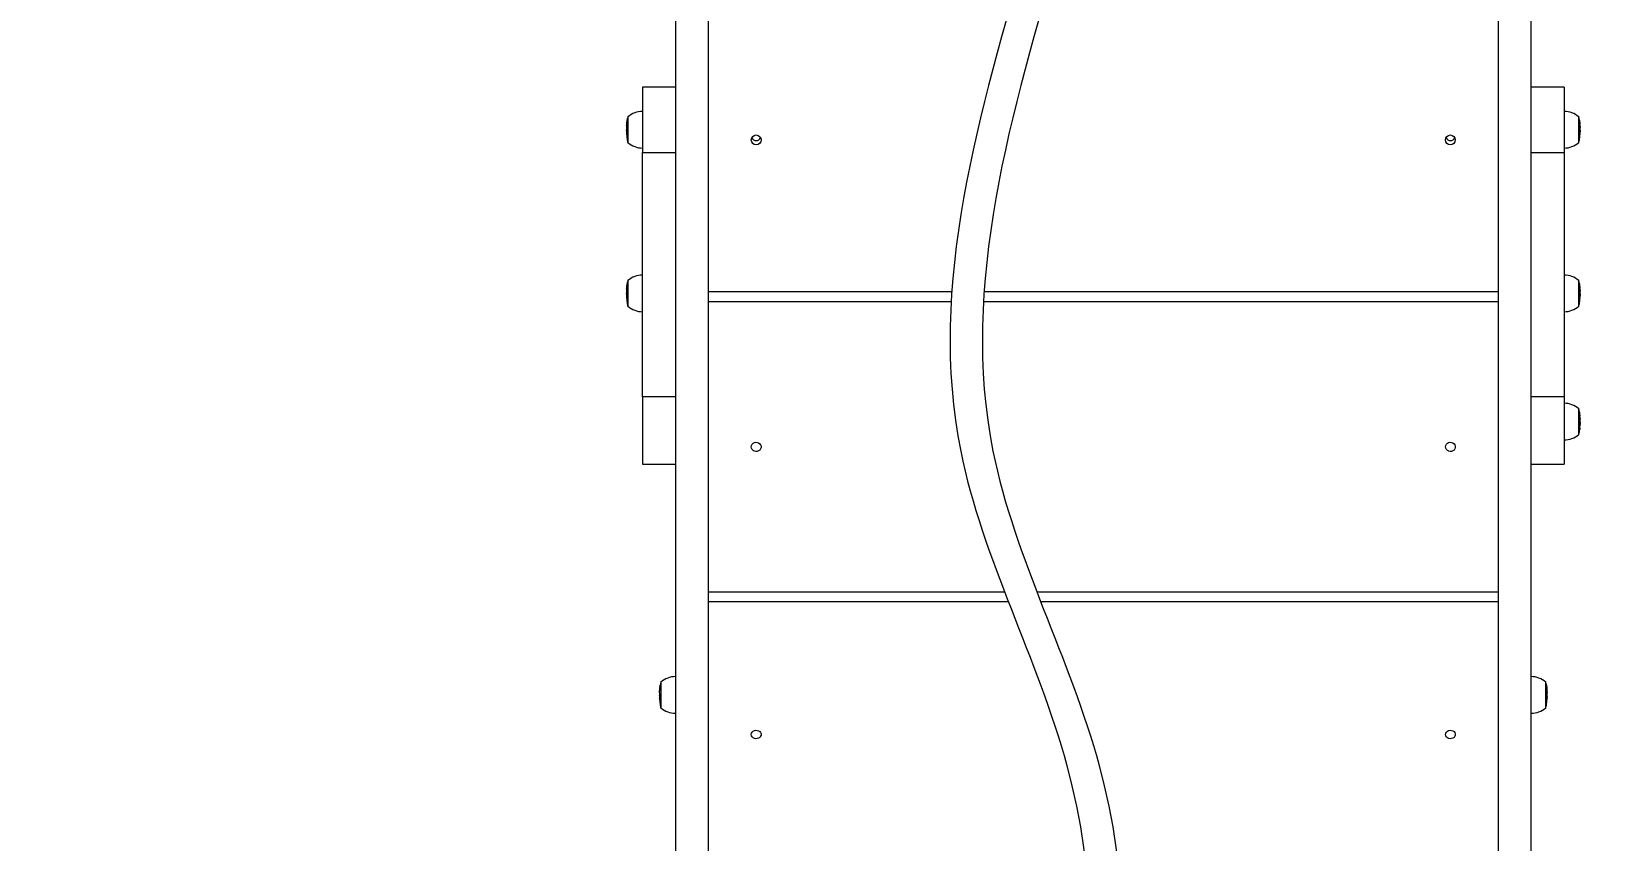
# Model space of a CAD drawing. Header units: millimetres. Extents: x -7720 to 6073, y -7402 to 5433.
# Drawn here: x -2404 to -1117, y -1076 to -414 of the extents above; entities that cross this region are included whole.
import ezdxf

# ---------------------------------------------------------------- set-up
doc = ezdxf.new("R2010")
doc.units = ezdxf.units.MM
for name, color, linetype in [('DIKOM_ОБЪЕКТ', 7, 'Continuous'), ('DIKOM_РАЗМЕР_ЗОНА', 7, 'Continuous'), ('DIKOM_РАЗМЕР_ОБЪЕКТА', 7, 'Continuous')]:
    doc.layers.add(name, color=color, linetype=linetype)
doc.styles.add('style1', font='arial.ttf', dxfattribs={"width": 0.8})
doc.dimstyles.new('1-50', dxfattribs={"dimtxt": 300, "dimasz": 200, "dimexe": 100, "dimexo": 0, "dimgap": 100, "dimtad": 1, "dimtxsty": 'style1', "dimcen": 200, "dimclrd": 7, "dimclre": 7, "dimclrt": 7, "dimadec": 1, "dimazin": 2, "dimtfac": 1, "dimtmove": 0, "dimatfit": 2, "dimfxl": 0, "dimlwd": 25, "dimlwe": 18, "dimarcsym": 0})

# ---------------------------------------------------------------- blocks, each defined once
blk = doc.blocks.new('*D0')
at = {"layer": 'Defpoints', "color": 0, "transparency": 16777216}
for p in [(-1165, 3934.1), (-6387.8, -4153.4), (1392.5, -4153.4)]:
    blk.add_point(p, dxfattribs=at)
at = {"layer": 'DIKOM_РАЗМЕР_ОБЪЕКТА', "color": 7, "lineweight": 18, "transparency": 16777216}
for p, q in [((-1165, 3934.1), (-6487.8, 3934.1)), ((1392.5, -4153.4), (-6487.8, -4153.4))]:
    blk.add_line(p, q, dxfattribs=at)
at = {"layer": 'DIKOM_РАЗМЕР_ОБЪЕКТА', "color": 7, "lineweight": 25, "transparency": 16777216}
blk.add_line((-6387.8, 3734.1), (-6387.8, -3953.4), dxfattribs=at)
at = {"layer": 'DIKOM_РАЗМЕР_ОБЪЕКТА', "color": 7, "transparency": 16777216}
for points in [[(-6421.2, 3734.1), (-6354.5, 3734.1), (-6387.8, 3934.1)], [(-6421.2, -3953.4), (-6354.5, -3953.4), (-6387.8, -4153.4)]]:
    blk.add_solid(points, dxfattribs=at)
at = {"layer": 'DIKOM_РАЗМЕР_ОБЪЕКТА', "color": 7, "transparency": 16777216, "insert": (-6641, -109.6), "char_height": 300, "attachment_point": 5, "rotation": 90, "style": 'style1'}
blk.add_mtext('8100', dxfattribs=at)
blk = doc.blocks.new('*D1')
at = {"layer": 'Defpoints', "color": 0, "transparency": 16777216}
for p in [(-3938.7, 77.3), (4572.7, -275.2), (4572.7, -6577.9)]:
    blk.add_point(p, dxfattribs=at)
at = {"layer": 'DIKOM_РАЗМЕР_ОБЪЕКТА', "color": 7, "lineweight": 18, "transparency": 16777216}
for p, q in [((-3938.7, 77.3), (-3938.7, -6677.9)), ((4572.7, -275.2), (4572.7, -6677.9))]:
    blk.add_line(p, q, dxfattribs=at)
at = {"layer": 'DIKOM_РАЗМЕР_ОБЪЕКТА', "color": 7, "lineweight": 25, "transparency": 16777216}
blk.add_line((-3738.7, -6577.9), (4372.7, -6577.9), dxfattribs=at)
at = {"layer": 'DIKOM_РАЗМЕР_ОБЪЕКТА', "color": 7, "transparency": 16777216}
for points in [[(-3738.7, -6544.6), (-3738.7, -6611.2), (-3938.7, -6577.9)], [(4372.7, -6544.6), (4372.7, -6611.2), (4572.7, -6577.9)]]:
    blk.add_solid(points, dxfattribs=at)
at = {"layer": 'DIKOM_РАЗМЕР_ОБЪЕКТА', "color": 7, "transparency": 16777216, "insert": (317, -6324.7), "char_height": 300, "attachment_point": 5, "style": 'style1'}
blk.add_mtext('8500', dxfattribs=at)
blk = doc.blocks.new('*D2')
at = {"layer": 'Defpoints', "color": 0, "transparency": 16777216}
for p in [(-2365.2, 5433), (-7269.6, -6016.1), (1801, -6016.1)]:
    blk.add_point(p, dxfattribs=at)
at = {"layer": 'DIKOM_РАЗМЕР_ЗОНА', "color": 7, "lineweight": 18, "transparency": 16777216}
for p, q in [((-2365.2, 5433), (-7369.6, 5433)), ((1801, -6016.1), (-7369.6, -6016.1))]:
    blk.add_line(p, q, dxfattribs=at)
at = {"layer": 'DIKOM_РАЗМЕР_ЗОНА', "color": 7, "lineweight": 25, "transparency": 16777216}
blk.add_line((-7269.6, 5233), (-7269.6, -5816.1), dxfattribs=at)
at = {"layer": 'DIKOM_РАЗМЕР_ЗОНА', "color": 7, "transparency": 16777216}
for points in [[(-7302.9, 5233), (-7236.2, 5233), (-7269.6, 5433)], [(-7302.9, -5816.1), (-7236.2, -5816.1), (-7269.6, -6016.1)]]:
    blk.add_solid(points, dxfattribs=at)
at = {"layer": 'DIKOM_РАЗМЕР_ЗОНА', "color": 7, "transparency": 16777216, "insert": (-7522.7, -291.5), "char_height": 300, "attachment_point": 5, "rotation": 90, "style": 'style1'}
blk.add_mtext('11500', dxfattribs=at)
blk = doc.blocks.new('*D3')
at = {"layer": 'Defpoints', "color": 0, "transparency": 16777216}
for p in [(-5938.7, -432.4), (6072.7, -1006.9), (6072.7, -7302.4)]:
    blk.add_point(p, dxfattribs=at)
at = {"layer": 'DIKOM_РАЗМЕР_ЗОНА', "color": 7, "lineweight": 18, "transparency": 16777216}
for p, q in [((-5938.7, -432.4), (-5938.7, -7402.4)), ((6072.7, -1006.9), (6072.7, -7402.4))]:
    blk.add_line(p, q, dxfattribs=at)
at = {"layer": 'DIKOM_РАЗМЕР_ЗОНА', "color": 7, "lineweight": 25, "transparency": 16777216}
blk.add_line((-5738.7, -7302.4), (5872.7, -7302.4), dxfattribs=at)
at = {"layer": 'DIKOM_РАЗМЕР_ЗОНА', "color": 7, "transparency": 16777216}
for points in [[(-5738.7, -7269.1), (-5738.7, -7335.8), (-5938.7, -7302.4)], [(5872.7, -7269.1), (5872.7, -7335.8), (6072.7, -7302.4)]]:
    blk.add_solid(points, dxfattribs=at)
at = {"layer": 'DIKOM_РАЗМЕР_ЗОНА', "color": 7, "transparency": 16777216, "insert": (67, -7049.3), "char_height": 300, "attachment_point": 5, "style": 'style1'}
blk.add_mtext('12000', dxfattribs=at)

msp = doc.modelspace()

# ---------------------------------------------------------------- linework, layer by layer
at = {"layer": 'DIKOM_ОБЪЕКТ', "color": 7, "linetype": 'Continuous', "lineweight": 15}
for p, q in [((-1877.152, -396.019), (-1877.152, -1597.556)), ((-1850.152, -1597.556), (-1850.152, -396.019)), ((-1204.152, -396.019), (-1204.152, -1597.556)), ((-1177.152, -1597.556), (-1177.152, -396.019)), ((-1877.152, -459.784), (-1904.152, -459.784)), ((-1904.152, -459.784), (-1904.152, -513.083)), ((-1150.152, -459.784), (-1177.152, -459.784)), ((-1150.152, -459.784), (-1150.152, -513.083)), ((-1916.947, -488.954), (-1917.024, -489.41)), ((-1917.012, -489.247), (-1916.958, -488.736)), ((-1916.958, -488.736), (-1916.922, -488.736)), ((-1916.895, -488.498), (-1916.947, -488.954)), ((-1916.932, -488.642), (-1916.931, -488.632)), ((-1916.932, -488.642), (-1916.911, -488.642)), ((-1916.931, -488.632), (-1916.91, -488.632)), ((-1916.918, -488.376), (-1916.78, -487.238)), ((-1916.79, -487.325), (-1916.895, -488.498)), ((-1916.773, -487.135), (-1916.709, -487.135)), ((-1916.763, -487.5), (-1916.772, -487.182)), ((-1916.765, -487.135), (-1916.688, -486.613)), ((-1916.696, -487.049), (-1916.763, -487.5)), ((-1916.69, -486.723), (-1916.696, -487.049)), ((-1916.152, -483.794), (-1916.152, -495.942)), ((-1138.152, -505.394), (-1138.152, -483.794)), ((-1137.357, -488.546), (-1137.652, -488.546)), ((-1137.616, -487.079), (-1137.609, -486.723)), ((-1137.523, -487.705), (-1137.616, -487.079)), ((-1137.54, -487.093), (-1137.614, -487.093)), ((-1137.608, -486.642), (-1137.54, -487.093)), ((-1137.531, -487.458), (-1137.56, -487.458)), ((-1137.529, -487.468), (-1137.558, -487.468)), ((-1137.538, -487.181), (-1137.531, -487.458)), ((-1137.531, -487.458), (-1137.529, -487.468)), ((-1137.529, -487.468), (-1137.442, -487.92)), ((-1137.386, -488.235), (-1137.523, -487.705)), ((-1137.409, -488.091), (-1137.398, -488.189)), ((-1137.361, -488.512), (-1137.357, -488.546)), ((-1137.292, -489.714), (-1137.346, -488.584)), ((-1137.325, -488.965), (-1137.256, -489.886)), ((-1917.204, -493.119), (-1917.204, -493.468)), ((-1917.204, -493.632), (-1917.204, -493.799)), ((-1917.204, -493.799), (-1917.204, -494.626)), ((-1917.204, -495.301), (-1917.204, -496.068)), ((-1917.16, -491.19), (-1917.191, -491.19)), ((-1917.185, -496.971), (-1917.172, -497.422)), ((-1917.143, -498.085), (-1917.138, -498.234)), ((-1917.138, -498.234), (-1917.113, -498.685)), ((-1917.137, -490.748), (-1917.137, -490.755)), ((-1917.113, -498.685), (-1917.11, -498.543)), ((-1917.041, -489.936), (-1917.077, -490.387)), ((-1917.077, -490.387), (-1917.073, -490.113)), ((-1917.07, -489.95), (-1917.047, -489.665)), ((-1917.07, -489.95), (-1917.042, -489.95)), ((-1917.047, -489.655), (-1917.041, -489.936)), ((-1917.036, -489.54), (-1917.012, -489.247)), ((-1916.913, -500.984), (-1916.816, -501.746)), ((-1916.907, -500.991), (-1916.741, -502.248)), ((-1916.152, -495.942), (-1916.152, -505.394)), ((-1137.571, -502.277), (-1137.41, -501.072)), ((-1137.493, -501.775), (-1137.398, -501.028)), ((-1137.233, -490.416), (-1137.292, -489.714)), ((-1137.256, -489.886), (-1137.277, -489.886)), ((-1137.255, -489.9), (-1137.276, -489.9)), ((-1137.227, -489.979), (-1137.27, -489.979)), ((-1137.255, -489.9), (-1137.26, -489.655)), ((-1137.256, -489.886), (-1137.255, -489.9)), ((-1137.243, -489.777), (-1137.227, -489.979)), ((-1137.229, -490.114), (-1137.233, -490.416)), ((-1137.198, -498.715), (-1137.172, -498.264)), ((-1137.195, -498.543), (-1137.198, -498.715)), ((-1137.144, -491.235), (-1137.141, -491.265)), ((-1137.109, -491.22), (-1137.141, -491.22)), ((-1137.136, -497.452), (-1137.123, -497.001)), ((-1137.1, -493.684), (-1137.096, -493.684)), ((-1137.099, -493.575), (-1137.099, -493.119)), ((-1137.099, -493.936), (-1137.099, -493.575)), ((-1137.099, -494.996), (-1137.099, -493.936)), ((-1137.099, -496.046), (-1137.099, -494.996)), ((-1137.099, -495.903), (-1137.099, -496.198)), ((-1916.741, -502.248), (-1916.739, -502.162)), ((-1904.152, -513.083), (-1877.152, -513.083)), ((-1904.152, -712.887), (-1904.152, -513.083)), ((-1177.152, -513.083), (-1150.152, -513.083)), ((-1150.152, -513.083), (-1150.152, -712.887)), ((-1137.569, -502.162), (-1137.571, -502.277)), ((-1916.152, -617.635), (-1916.152, -629.716)), ((-1138.152, -639.235), (-1138.152, -617.635)), ((-1917.204, -626.961), (-1917.204, -627.304)), ((-1917.204, -627.481), (-1917.204, -627.633)), ((-1917.204, -627.633), (-1917.204, -628.459)), ((-1917.204, -629.132), (-1917.204, -629.91)), ((-1917.16, -625.032), (-1917.191, -625.032)), ((-1917.137, -624.591), (-1917.137, -624.595)), ((-1917.041, -623.764), (-1917.077, -624.215)), ((-1917.077, -624.215), (-1917.073, -623.959)), ((-1917.07, -623.8), (-1917.047, -623.513)), ((-1917.07, -623.8), (-1917.044, -623.8)), ((-1917.047, -623.501), (-1917.041, -623.764)), ((-1917.036, -623.38), (-1917.012, -623.097)), ((-1916.947, -622.781), (-1917.023, -623.246)), ((-1917.012, -623.097), (-1916.958, -622.569)), ((-1916.958, -622.569), (-1916.923, -622.569)), ((-1916.895, -622.325), (-1916.947, -622.781)), ((-1916.932, -622.472), (-1916.931, -622.462)), ((-1916.932, -622.472), (-1916.911, -622.472)), ((-1916.931, -622.462), (-1916.652, -622.462)), ((-1916.918, -622.21), (-1916.78, -621.086)), ((-1916.792, -621.188), (-1916.895, -622.325)), ((-1916.773, -620.979), (-1916.711, -620.979)), ((-1916.763, -621.326), (-1916.772, -621.029)), ((-1916.764, -620.979), (-1916.688, -620.46)), ((-1916.696, -620.875), (-1916.763, -621.326)), ((-1916.69, -620.571), (-1916.696, -620.875)), ((-1916.152, -629.716), (-1916.152, -639.235)), ((-1850.152, -626.895), (-1651.076, -626.895)), ((-1624.646, -626.895), (-1204.152, -626.895)), ((-1137.357, -622.394), (-1137.652, -622.394)), ((-1137.616, -620.903), (-1137.609, -620.571)), ((-1137.523, -621.529), (-1137.616, -620.903)), ((-1137.54, -620.939), (-1137.611, -620.939)), ((-1137.608, -620.488), (-1137.54, -620.939)), ((-1137.531, -621.286), (-1137.559, -621.286)), ((-1137.529, -621.296), (-1137.558, -621.296)), ((-1137.538, -621.029), (-1137.531, -621.286)), ((-1137.531, -621.286), (-1137.529, -621.296)), ((-1137.529, -621.296), (-1137.444, -621.753)), ((-1137.386, -622.076), (-1137.523, -621.529)), ((-1137.409, -621.938), (-1137.399, -622.022)), ((-1137.359, -622.372), (-1137.357, -622.394)), ((-1137.292, -623.54), (-1137.346, -622.425)), ((-1137.324, -622.823), (-1137.256, -623.715)), ((-1137.233, -624.243), (-1137.292, -623.54)), ((-1137.256, -623.715), (-1137.277, -623.715)), ((-1137.255, -623.729), (-1137.276, -623.729)), ((-1137.227, -623.828), (-1137.268, -623.828)), ((-1137.255, -623.729), (-1137.26, -623.501)), ((-1137.256, -623.715), (-1137.255, -623.729)), ((-1137.243, -623.615), (-1137.227, -623.828)), ((-1137.229, -623.959), (-1137.233, -624.243)), ((-1137.144, -625.073), (-1137.141, -625.105)), ((-1137.109, -625.06), (-1137.141, -625.06)), ((-1137.1, -627.522), (-1137.096, -627.522)), ((-1137.099, -627.41), (-1137.099, -626.961)), ((-1137.099, -627.769), (-1137.099, -627.41)), ((-1137.099, -628.83), (-1137.099, -627.769)), ((-1137.099, -629.89), (-1137.099, -628.816)), ((-1137.099, -629.743), (-1137.099, -630.04)), ((-1917.185, -630.805), (-1917.172, -631.256)), ((-1917.143, -631.924), (-1917.138, -632.068)), ((-1917.138, -632.068), (-1917.113, -632.52)), ((-1917.113, -632.52), (-1917.11, -632.381)), ((-1916.913, -634.823), (-1916.816, -635.585)), ((-1916.907, -634.827), (-1916.741, -636.085)), ((-1916.741, -636.085), (-1916.739, -635.998)), ((-1651.617, -635.441), (-1850.152, -635.441)), ((-1204.152, -635.441), (-1625.186, -635.441)), ((-1137.571, -636.113), (-1137.41, -634.907)), ((-1137.569, -635.998), (-1137.571, -636.113)), ((-1137.493, -635.613), (-1137.398, -634.866)), ((-1137.198, -632.548), (-1137.172, -632.096)), ((-1137.195, -632.381), (-1137.198, -632.548)), ((-1137.136, -631.284), (-1137.123, -630.833)), ((-1877.152, -712.887), (-1904.152, -712.887)), ((-1904.152, -712.887), (-1904.152, -768.071)), ((-1150.152, -712.887), (-1177.152, -712.887)), ((-1150.152, -712.887), (-1150.152, -768.071)), ((-1138.152, -744.061), (-1138.152, -722.461)), ((-1137.616, -725.549), (-1137.611, -725.444)), ((-1137.523, -726.179), (-1137.616, -725.549)), ((-1137.592, -725.493), (-1137.54, -725.839)), ((-1137.54, -725.839), (-1137.573, -725.839)), ((-1137.531, -725.976), (-1137.553, -725.976)), ((-1137.529, -725.985), (-1137.552, -725.985)), ((-1137.536, -725.899), (-1137.531, -725.976)), ((-1137.531, -725.976), (-1137.529, -725.985)), ((-1137.529, -725.985), (-1137.463, -726.458)), ((-1137.401, -726.825), (-1137.523, -726.179)), ((-1137.292, -728.201), (-1137.339, -727.386)), ((-1137.31, -727.817), (-1137.256, -728.416)), ((-1137.233, -728.909), (-1137.292, -728.201)), ((-1137.256, -728.416), (-1137.274, -728.416)), ((-1137.255, -728.43), (-1137.273, -728.43)), ((-1137.256, -728.416), (-1137.255, -728.43)), ((-1137.254, -728.393), (-1137.227, -728.744)), ((-1137.227, -728.744), (-1137.247, -728.744)), ((-1137.229, -728.811), (-1137.233, -728.909)), ((-1137.102, -732.323), (-1137.096, -732.323)), ((-1137.099, -732.164), (-1137.099, -731.787)), ((-1137.099, -732.504), (-1137.099, -732.267)), ((-1137.099, -733.563), (-1137.099, -732.504)), ((-1137.571, -740.85), (-1137.41, -739.637)), ((-1137.567, -740.779), (-1137.571, -740.85)), ((-1137.493, -740.377), (-1137.398, -739.625)), ((-1137.491, -740.324), (-1137.493, -740.377)), ((-1137.198, -737.263), (-1137.172, -736.809)), ((-1137.194, -737.184), (-1137.198, -737.263)), ((-1137.136, -735.992), (-1137.123, -735.538)), ((-1137.123, -735.559), (-1137.131, -735.827)), ((-1137.099, -734.731), (-1137.099, -733.728)), ((-1904.152, -768.071), (-1877.152, -768.071)), ((-1177.152, -768.071), (-1150.152, -768.071)), ((-1850.152, -872.502), (-1607.92, -872.502)), ((-1581.489, -872.502), (-1204.152, -872.502)), ((-1604.781, -880.631), (-1850.152, -880.631)), ((-1204.152, -880.631), (-1578.35, -880.631)), ((-1890.077, -952.894), (-1890.072, -952.2)), ((-1890.07, -952.019), (-1890.048, -951.759)), ((-1890.047, -951.696), (-1890.049, -951.71)), ((-1890.049, -951.71), (-1890.041, -952.454)), ((-1889.947, -951.496), (-1890.047, -951.696)), ((-1890.042, -951.685), (-1890.012, -951.333)), ((-1890.012, -951.333), (-1889.928, -951.333)), ((-1890.001, -951.297), (-1889.958, -951.152)), ((-1889.958, -951.152), (-1889.906, -951.152)), ((-1889.895, -951.051), (-1889.947, -951.496)), ((-1889.935, -951.128), (-1889.932, -951.126)), ((-1889.932, -951.126), (-1889.931, -951.117)), ((-1889.932, -951.126), (-1889.903, -951.126)), ((-1889.931, -951.117), (-1889.902, -951.117)), ((-1889.918, -950.796), (-1889.78, -949.373)), ((-1889.774, -949.355), (-1889.895, -951.051)), ((-1889.776, -949.345), (-1889.688, -948.762)), ((-1889.773, -949.346), (-1889.774, -949.355)), ((-1889.763, -950.078), (-1889.773, -949.346)), ((-1889.696, -949.638), (-1889.763, -950.078)), ((-1889.688, -948.762), (-1889.696, -949.638)), ((-1889.152, -945.99), (-1889.152, -959.491)), ((-1165.152, -967.59), (-1165.152, -945.99)), ((-1164.616, -949.697), (-1164.608, -948.821)), ((-1164.523, -950.307), (-1164.616, -949.697)), ((-1164.608, -948.821), (-1164.54, -949.261)), ((-1164.531, -949.993), (-1164.571, -949.993)), ((-1164.529, -950.002), (-1164.57, -950.002)), ((-1164.54, -949.261), (-1164.531, -949.993)), ((-1164.409, -950.235), (-1164.534, -950.235)), ((-1164.531, -949.993), (-1164.529, -950.002)), ((-1164.529, -950.002), (-1164.409, -950.235)), ((-1164.386, -950.513), (-1164.523, -950.307)), ((-1164.409, -950.235), (-1164.357, -950.679)), ((-1164.372, -950.563), (-1164.373, -950.554)), ((-1164.357, -950.679), (-1164.256, -952.368)), ((-1164.292, -952.268), (-1164.346, -950.847)), ((-1164.233, -952.953), (-1164.292, -952.268)), ((-1164.256, -952.368), (-1164.283, -952.368)), ((-1164.255, -952.382), (-1164.282, -952.382)), ((-1164.262, -951.638), (-1164.227, -952.078)), ((-1164.255, -952.382), (-1164.261, -951.73)), ((-1164.256, -952.368), (-1164.255, -952.382)), ((-1164.227, -952.2), (-1164.233, -952.953)), ((-1890.204, -955.315), (-1890.204, -955.8)), ((-1890.204, -955.8), (-1890.204, -956.158)), ((-1890.204, -956.158), (-1890.204, -957.024)), ((-1890.204, -957.148), (-1890.204, -957.07)), ((-1890.204, -957.671), (-1890.204, -958.265)), ((-1890.185, -959.32), (-1890.172, -959.76)), ((-1890.141, -960.367), (-1890.138, -960.552)), ((-1890.138, -960.552), (-1890.113, -960.992)), ((-1890.113, -960.992), (-1890.111, -960.836)), ((-1890.041, -952.454), (-1890.077, -952.894)), ((-1889.152, -959.491), (-1889.152, -967.59)), ((-1164.538, -964.292), (-1164.41, -963.352)), ((-1164.493, -963.986), (-1164.424, -963.45)), ((-1164.198, -961.051), (-1164.172, -960.611)), ((-1164.196, -960.837), (-1164.198, -961.051)), ((-1164.109, -953.462), (-1164.141, -953.462)), ((-1164.136, -959.819), (-1164.123, -959.379)), ((-1164.1, -955.969), (-1164.096, -955.969)), ((-1164.099, -955.912), (-1164.099, -955.315)), ((-1164.099, -956.287), (-1164.099, -955.922)), ((-1164.099, -957.352), (-1164.099, -956.31)), ((-1164.099, -958.202), (-1164.099, -957.352)), ((-1164.099, -958.127), (-1164.099, -958.375))]:
    msp.add_line(p, q, dxfattribs=at)
at = {"layer": 'DIKOM_ОБЪЕКТ', "color": 7, "linetype": 'Continuous', "lineweight": 15, "flags": 128}
for points in [[(-1137.38, -488.282), (-1137.382, -488.265), (-1137.386, -488.235)], [(-1917.204, -494.525), (-1917.204, -494.797), (-1917.204, -495.133)], [(-1917.204, -494.525), (-1917.204, -494.685), (-1917.204, -494.714)], [(-1917.204, -495.164), (-1917.204, -494.698), (-1917.204, -494.611)], [(-1917.204, -495.133), (-1917.204, -495.29), (-1917.204, -495.292)], [(-1917.198, -496.818), (-1917.195, -496.874), (-1917.185, -496.971)], [(-1917.16, -491.206), (-1917.163, -491.414), (-1917.169, -491.66), (-1917.177, -491.992), (-1917.186, -492.357), (-1917.191, -492.598)], [(-1917.137, -490.755), (-1917.141, -490.984), (-1917.15, -491.326), (-1917.162, -491.794), (-1917.177, -492.318), (-1917.185, -492.644)], [(-1917.172, -497.422), (-1917.182, -497.345), (-1917.18, -497.26)], [(-1917.16, -491.197), (-1917.16, -491.189), (-1917.16, -491.206)], [(-1917.151, -491.19), (-1917.15, -491.162), (-1917.141, -490.883), (-1917.137, -490.746)], [(-1137.172, -498.264), (-1137.155, -498.165), (-1137.157, -498.085)], [(-1137.125, -497.26), (-1137.128, -497.403), (-1137.136, -497.452)], [(-1137.123, -497.001), (-1137.113, -496.929), (-1137.106, -496.792)], [(-1137.102, -495.223), (-1137.101, -494.827), (-1137.101, -494.588)], [(-1137.099, -494.962), (-1137.099, -495.851), (-1137.099, -495.884)], [(-1917.204, -628.356), (-1917.204, -628.629), (-1917.204, -628.965)], [(-1917.204, -628.356), (-1917.204, -628.519), (-1917.204, -628.547)], [(-1917.204, -628.999), (-1917.204, -628.549), (-1917.204, -628.46)], [(-1917.204, -628.965), (-1917.204, -629.124), (-1917.204, -629.124)], [(-1917.198, -630.659), (-1917.195, -630.712), (-1917.185, -630.805)], [(-1917.16, -625.046), (-1917.163, -625.25), (-1917.169, -625.494), (-1917.177, -625.824), (-1917.186, -626.189), (-1917.191, -626.43)], [(-1917.137, -624.595), (-1917.141, -624.818), (-1917.15, -625.158), (-1917.162, -625.624), (-1917.177, -626.148), (-1917.185, -626.474)], [(-1917.16, -625.038), (-1917.16, -625.031), (-1917.16, -625.046)], [(-1917.151, -625.035), (-1917.15, -625.011), (-1917.141, -624.729), (-1917.137, -624.588)], [(-1137.381, -622.116), (-1137.382, -622.106), (-1137.386, -622.076)], [(-1137.123, -630.833), (-1137.113, -630.764), (-1137.106, -630.634)], [(-1137.102, -629.053), (-1137.101, -628.657), (-1137.101, -628.418)], [(-1137.099, -628.812), (-1137.099, -629.695), (-1137.099, -629.724)], [(-1917.172, -631.256), (-1917.182, -631.182), (-1917.18, -631.1)], [(-1137.172, -632.096), (-1137.155, -632.003), (-1137.157, -631.924)], [(-1137.125, -631.1), (-1137.128, -631.238), (-1137.136, -631.284)], [(-1137.102, -733.748), (-1137.101, -733.349), (-1137.101, -733.109)], [(-1137.172, -736.809), (-1137.155, -736.772), (-1137.158, -736.729)], [(-1137.123, -735.538), (-1137.113, -735.511), (-1137.106, -735.459)], [(-1137.099, -733.679), (-1137.099, -733.728), (-1137.099, -734.524)], [(-1137.099, -734.543), (-1137.099, -734.548), (-1137.099, -734.865)], [(-1815.152, -753.972), (-1814.974, -752.854), (-1814.457, -751.835), (-1813.646, -751.006), (-1812.613, -750.441), (-1811.451, -750.189), (-1810.262, -750.274), (-1809.152, -750.687), (-1808.22, -751.392), (-1807.548, -752.326), (-1807.196, -753.406), (-1807.196, -754.537), (-1807.548, -755.617), (-1808.22, -756.551), (-1809.152, -757.256), (-1810.262, -757.669), (-1811.451, -757.754), (-1812.613, -757.502), (-1813.646, -756.937), (-1814.457, -756.108), (-1814.974, -755.09), (-1815.152, -753.972)], [(-1247.152, -753.972), (-1246.974, -752.854), (-1246.457, -751.835), (-1245.646, -751.006), (-1244.613, -750.441), (-1243.451, -750.189), (-1242.262, -750.274), (-1241.152, -750.687), (-1240.22, -751.392), (-1239.548, -752.326), (-1239.196, -753.406), (-1239.196, -754.537), (-1239.548, -755.617), (-1240.22, -756.551), (-1241.152, -757.256), (-1242.262, -757.669), (-1243.451, -757.754), (-1244.613, -757.502), (-1245.646, -756.937), (-1246.457, -756.108), (-1246.974, -755.09), (-1247.152, -753.972)], [(-1889.958, -951.152), (-1889.951, -951.141), (-1889.943, -951.132)], [(-1890.204, -956.932), (-1890.204, -957.198), (-1890.204, -957.526)], [(-1890.204, -956.932), (-1890.204, -957.055), (-1890.204, -957.078)], [(-1890.204, -957.526), (-1890.204, -957.644), (-1890.204, -957.654)], [(-1890.198, -959.013), (-1890.195, -959.124), (-1890.185, -959.32)], [(-1890.172, -959.76), (-1890.182, -959.604), (-1890.181, -959.474)], [(-1890.162, -953.43), (-1890.16, -953.413), (-1890.16, -953.47)], [(-1890.155, -953.402), (-1890.15, -953.245), (-1890.141, -953.023)], [(-1890.14, -952.996), (-1890.137, -952.954), (-1890.137, -953.03)], [(-1164.172, -960.611), (-1164.155, -960.414), (-1164.155, -960.367)], [(-1164.167, -953.087), (-1164.163, -953.023), (-1164.154, -953.182), (-1164.143, -953.462)], [(-1164.144, -953.527), (-1164.14, -953.478), (-1164.136, -953.566)], [(-1164.125, -959.457), (-1164.128, -959.721), (-1164.136, -959.819)], [(-1164.123, -959.379), (-1164.113, -959.235), (-1164.108, -959.053)], [(-1164.101, -955.937), (-1164.099, -955.941), (-1164.1, -955.803), (-1164.105, -955.558), (-1164.112, -955.215), (-1164.116, -955.055)], [(-1164.102, -957.644), (-1164.101, -957.257), (-1164.101, -957.024)], [(-1164.099, -958.375), (-1164.101, -958.547), (-1164.102, -958.587)], [(-1815.152, -989.117), (-1814.974, -988.094), (-1814.457, -987.161), (-1813.646, -986.403), (-1812.613, -985.885), (-1811.451, -985.655), (-1810.262, -985.732), (-1809.152, -986.11), (-1808.22, -986.756), (-1807.548, -987.611), (-1807.196, -988.6), (-1807.196, -989.634), (-1807.548, -990.623), (-1808.22, -991.478), (-1809.152, -992.123), (-1810.262, -992.501), (-1811.451, -992.579), (-1812.613, -992.348), (-1813.646, -991.831), (-1814.457, -991.073), (-1814.974, -990.14), (-1815.152, -989.117)], [(-1247.152, -989.117), (-1246.974, -988.094), (-1246.457, -987.161), (-1245.646, -986.403), (-1244.613, -985.885), (-1243.451, -985.655), (-1242.262, -985.732), (-1241.152, -986.11), (-1240.22, -986.756), (-1239.548, -987.611), (-1239.196, -988.6), (-1239.196, -989.634), (-1239.548, -990.623), (-1240.22, -991.478), (-1241.152, -992.123), (-1242.262, -992.501), (-1243.451, -992.579), (-1244.613, -992.348), (-1245.646, -991.831), (-1246.457, -991.073), (-1246.974, -990.14), (-1247.152, -989.117)]]:
    msp.add_lwpolyline(points, dxfattribs=at)
at = {"layer": 'DIKOM_ОБЪЕКТ', "color": 7, "linetype": 'Continuous', "lineweight": 15}
for centre in [(-1811.15, -502.886), (-1243.15, -502.886)]:
    msp.add_circle(centre, 4.002, dxfattribs=at)
for centre, radius, start, end in [((-1875.369, -493.119), 41.836, 172.568337, 174.35679), ((-1916.25, -488.878), 0.722, 160.797511, 168.587165), ((-1907.587, -488.974), 9.35, 176.337425, 177.90414), ((-1875.369, -493.119), 41.836, 171.838045, 172.035897), ((-1875.369, -493.119), 41.836, 167.120378, 171.200523), ((-1903.992, -498.27), 18.677, 90.490933, 130.621157), ((-1150.312, -498.27), 18.677, 49.378843, 89.509067), ((-1178.935, -493.119), 41.836, 8.798533, 12.879622), ((-1178.935, -493.119), 41.836, 7.142968, 8.163952), ((-1178.935, -493.119), 41.836, 6.319882, 6.640781), ((-1178.935, -493.119), 41.836, 6.316471, 6.319882), ((-1178.935, -493.119), 41.836, 4.750336, 5.701268), ((-1891.437, -493.454), 25.769, 178.095326, 180.732573), ((-1886.758, -493.767), 30.447, 177.886692, 180.661599), ((-1875.369, -493.119), 41.836, 177.472784, 180), ((-1875.369, -496.068), 41.836, 180, 181.002704), ((-1875.369, -496.068), 41.836, 181.63047, 182.761455), ((-1875.369, -493.119), 41.836, 175.87929, 176.754483), ((-1875.369, -496.068), 41.836, 183.391047, 184.507541), ((-1864.437, -494.774), 52.837, 184.98935, 186.756816), ((-1875.369, -493.119), 41.836, 174.914198, 175.251497), ((-1880.565, -496.588), 36.613, 184.86993, 186.895802), ((-1875.369, -496.068), 41.836, 185.173499, 187.74519), ((-1811.152, -499.44), 4.015, 205.852909, 334.160927), ((-1243.152, -499.44), 4.015, 205.852909, 334.160927), ((-1178.935, -496.068), 41.836, 352.255562, 354.947129), ((-1191.011, -494.517), 54, 353.027392, 354.903456), ((-1171.952, -496.691), 34.825, 352.844999, 355.130269), ((-1178.935, -496.068), 41.836, 355.587404, 356.60803), ((-1178.935, -493.119), 41.836, 3.159912, 4.120659), ((-1159.182, -491.869), 22.044, 1.688124, 2.911071), ((-1066.057, -489.995), 71.117, 180.794409, 182.158394), ((-1178.935, -496.068), 41.836, 357.237962, 358.367348), ((-1092.902, -490.962), 44.245, 180.675142, 182.144048), ((-1178.935, -493.119), 41.836, 0, 2.537304), ((-1223.469, -494.995), 86.377, 0.752874, 1.540329), ((-1177.426, -493.749), 40.326, 0.468099, 1.607376), ((-1216.672, -495.823), 79.573, 359.280392, 0.431928), ((-1359.332, -495.38), 222.234, 359.865237, 0.266659), ((-1875.369, -496.068), 41.836, 188.380494, 192.879622), ((-1903.992, -490.917), 18.677, 229.378843, 269.509067), ((-1150.312, -490.917), 18.677, 270.490933, 310.621157), ((-1178.935, -496.068), 41.836, 347.120378, 351.619103), ((-1875.369, -626.961), 41.836, 167.120378, 171.208772), ((-1903.992, -632.112), 18.677, 90.490933, 130.621157), ((-1150.312, -632.112), 18.677, 49.378843, 89.509067), ((-1178.935, -626.961), 41.836, 8.790276, 12.879622), ((-1891.379, -627.287), 25.827, 178.097537, 180.742226), ((-1886.541, -627.6), 30.665, 177.894914, 180.656989), ((-1875.369, -626.961), 41.836, 177.428341, 180), ((-1875.369, -629.91), 41.836, 180, 181.000378), ((-1875.369, -626.961), 41.836, 175.883977, 176.754977), ((-1875.369, -626.961), 41.836, 174.905269, 175.25663), ((-1875.369, -626.961), 41.836, 172.597457, 174.346974), ((-1916.177, -622.723), 0.795, 161.540193, 168.842619), ((-1907.819, -622.8), 9.118, 176.289786, 177.875361), ((-1875.369, -626.961), 41.836, 171.845753, 172.06615), ((-1178.935, -626.961), 41.836, 7.155172, 8.156144), ((-1178.935, -626.961), 41.836, 6.294747, 6.652073), ((-1178.935, -626.961), 41.836, 6.291644, 6.294747), ((-1178.935, -626.961), 41.836, 4.745152, 5.678508), ((-1178.935, -626.961), 41.836, 3.161536, 4.115979), ((-1160.761, -625.76), 23.623, 1.697906, 2.840238), ((-1065.639, -623.809), 71.535, 180.805593, 182.157088), ((-1092.888, -624.791), 44.259, 180.682093, 182.145953), ((-1178.935, -626.961), 41.836, 0, 2.539019), ((-1223.118, -628.812), 86.026, 0.744937, 1.539062), ((-1177.448, -627.578), 40.348, 0.468044, 1.605311), ((-1217.877, -629.658), 80.778, 359.285778, 0.428695), ((-1362.697, -629.216), 225.598, 359.866246, 0.264663), ((-1875.369, -629.91), 41.836, 181.627687, 182.757787), ((-1875.369, -629.91), 41.836, 183.386922, 184.495199), ((-1863.292, -628.482), 53.99, 185.017201, 186.749673), ((-1879.92, -630.354), 37.262, 184.888047, 186.888842), ((-1875.369, -629.91), 41.836, 185.145624, 187.737743), ((-1875.369, -629.91), 41.836, 188.372558, 192.879622), ((-1903.992, -624.759), 18.677, 229.378843, 269.509067), ((-1150.312, -624.759), 18.677, 270.490933, 310.621157), ((-1178.935, -629.91), 41.836, 347.120378, 351.627032), ((-1178.935, -629.91), 41.836, 352.263003, 354.95991), ((-1193.264, -628.099), 56.267, 353.050647, 354.852189), ((-1174.089, -630.29), 36.975, 352.891271, 355.034947), ((-1178.935, -629.91), 41.836, 355.597801, 356.612166), ((-1178.935, -629.91), 41.836, 357.241595, 358.370165), ((-1150.312, -736.938), 18.677, 49.378843, 89.509067), ((-1178.935, -731.787), 41.836, 8.726562, 12.879622), ((-1178.935, -731.787), 41.836, 7.323229, 8.095763), ((-1178.935, -731.787), 41.836, 6.039969, 6.814617), ((-1178.935, -731.787), 41.836, 4.705074, 5.447943), ((-1178.935, -731.787), 41.836, 3.19471, 4.079866), ((-1056.846, -728.207), 80.332, 180.962642, 182.119488), ((-1200.538, -731.788), 63.416, 1.734751, 2.132642), ((-1091.368, -729.439), 45.78, 180.778433, 182.146683), ((-1178.935, -731.787), 41.836, 0, 2.591556), ((-1219.676, -733.379), 82.582, 0.662321, 1.527657), ((-1178.464, -732.291), 41.364, 359.537523, 1.576592), ((-1144.142, -732.378), 7.043, 356.736454, 0.795315), ((-1401.528, -733.973), 264.429, 359.876456, 0.244459), ((-1150.312, -729.585), 18.677, 270.490933, 310.621157), ((-1178.935, -734.736), 41.836, 347.120378, 351.688349), ((-1178.935, -734.736), 41.836, 352.320554, 355.101336), ((-1378.154, -712.356), 242.284, 353.534832, 353.95571), ((-884.955, -766.035), 253.822, 173.719782, 174.027495), ((-1178.935, -734.736), 41.836, 355.72996, 356.644142), ((-1178.935, -734.736), 41.836, 357.269606, 358.391923), ((-1137.306, -735.904), 0.191, 332.660753, 23.658695), ((-1231.778, -734.402), 94.679, 359.340291, 0.395975), ((-1848.369, -955.315), 41.836, 175.729089, 176.825102), ((-1848.369, -955.315), 41.836, 171.846883, 174.488372), ((-1875.457, -951.535), 14.48, 177.073116, 178.344052), ((-1848.369, -955.315), 41.836, 167.120378, 170.936249), ((-1876.992, -960.467), 18.677, 90.490933, 130.621157), ((-1177.312, -960.467), 18.677, 49.378843, 89.509067), ((-1205.935, -955.315), 41.836, 8.232416, 12.879622), ((-1205.935, -955.315), 41.836, 6.976852, 8.232416), ((-1164.812, -950.668), 0.453, 14.56067, 20.02257), ((-1181.404, -952.258), 17.116, 4.728339, 5.683536), ((-1205.935, -955.315), 41.836, 4.91646, 6.26688), ((-1205.935, -955.315), 41.836, 3.015963, 4.270865), ((-1872.366, -955.737), 17.84, 177.648541, 181.221703), ((-1864.61, -956.14), 25.596, 177.677724, 180.776791), ((-1848.369, -958.265), 41.836, 180, 181.077193), ((-2066.212, -950.484), 176.078, 358.528513, 359.004313), ((-1848.369, -958.265), 41.836, 181.719826, 182.878955), ((-2113.906, -948.662), 223.814, 358.351059, 358.860985), ((-1848.369, -958.265), 41.836, 183.523434, 185.3208), ((-1848.317, -958.264), 41.887, 185.316221, 186.825502), ((-1848.369, -958.265), 41.836, 187.072676, 188.414841), ((-1848.369, -958.265), 41.836, 188.414841, 192.879622), ((-1205.935, -958.265), 41.836, 347.120378, 351.715119), ((-1207.21, -958.107), 43.12, 353.012907, 355.003605), ((-1199.05, -959.009), 34.911, 353.010848, 354.722063), ((-1205.935, -958.265), 41.836, 355.081905, 356.475501), ((-1096.845, -952.632), 67.326, 180.619557, 182.153645), ((-1205.935, -958.265), 41.836, 357.12128, 358.276951), ((-1118.599, -953.4), 45.547, 180.560391, 182.082484), ((-1260.683, -957.818), 96.596, 0.928787, 1.575596), ((-1205.935, -958.265), 41.836, 358.920235, 359.362354), ((-1222.866, -958.169), 58.767, 359.450775, 0.511609), ((-1320.485, -957.689), 156.386, 359.839352, 0.317879), ((-1876.992, -953.113), 18.677, 229.378843, 269.509067), ((-1177.312, -953.113), 18.677, 270.490933, 310.621157)]:
    msp.add_arc(centre, radius, start, end, dxfattribs=at)
for points in [[(-1587.279, -338.71), (-1643.846, -757.559), (-1557.02, -1014.44), (-1602.169, -1568.936)], [(-1560.848, -338.71), (-1617.415, -757.559), (-1530.589, -1014.44), (-1575.739, -1568.936)]]:
    msp.add_spline(points, degree=3, dxfattribs=at)

# ---------------------------------------------------------------- dimensions: what is measured, and where the dimension line sits
at = {"layer": 'DIKOM_РАЗМЕР_ЗОНА'}
dim = msp.add_linear_dim(base=(-7269.562, -6016.09), p1=(-2365.162, 5433.022), p2=(1800.959, -6016.09), angle=90, text='11500', dimstyle='1-50', dxfattribs=at)
dim.commit()
dim.dimension.update_dxf_attribs({"geometry": '*D2', "text_midpoint": (-7269.562, -291.534), "dimtype": 160})
dim = msp.add_linear_dim(base=(6072.676, -7302.437), p1=(-5938.714, -432.437), p2=(6072.676, -1006.937), text='12000', dimstyle='1-50', dxfattribs=at)
dim.commit()
dim.dimension.update_dxf_attribs({"geometry": '*D3', "text_midpoint": (66.981, -7302.437), "dimtype": 160})
at = {"layer": 'DIKOM_РАЗМЕР_ОБЪЕКТА'}
dim = msp.add_linear_dim(base=(-6387.822, -4153.364), p1=(-1165.044, 3934.068), p2=(1392.523, -4153.364), angle=90, text='8100', dimstyle='1-50', dxfattribs=at)
dim.commit()
dim.dimension.update_dxf_attribs({"geometry": '*D0', "text_midpoint": (-6387.822, -109.648), "dimtype": 160})
dim = msp.add_linear_dim(base=(4572.676, -6577.897), p1=(-3938.714, 77.288), p2=(4572.676, -275.211), text='8500', dimstyle='1-50', dxfattribs=at)
dim.commit()
dim.dimension.update_dxf_attribs({"geometry": '*D1', "text_midpoint": (316.981, -6577.897), "dimtype": 160})

doc.saveas('drawing.dxf')
